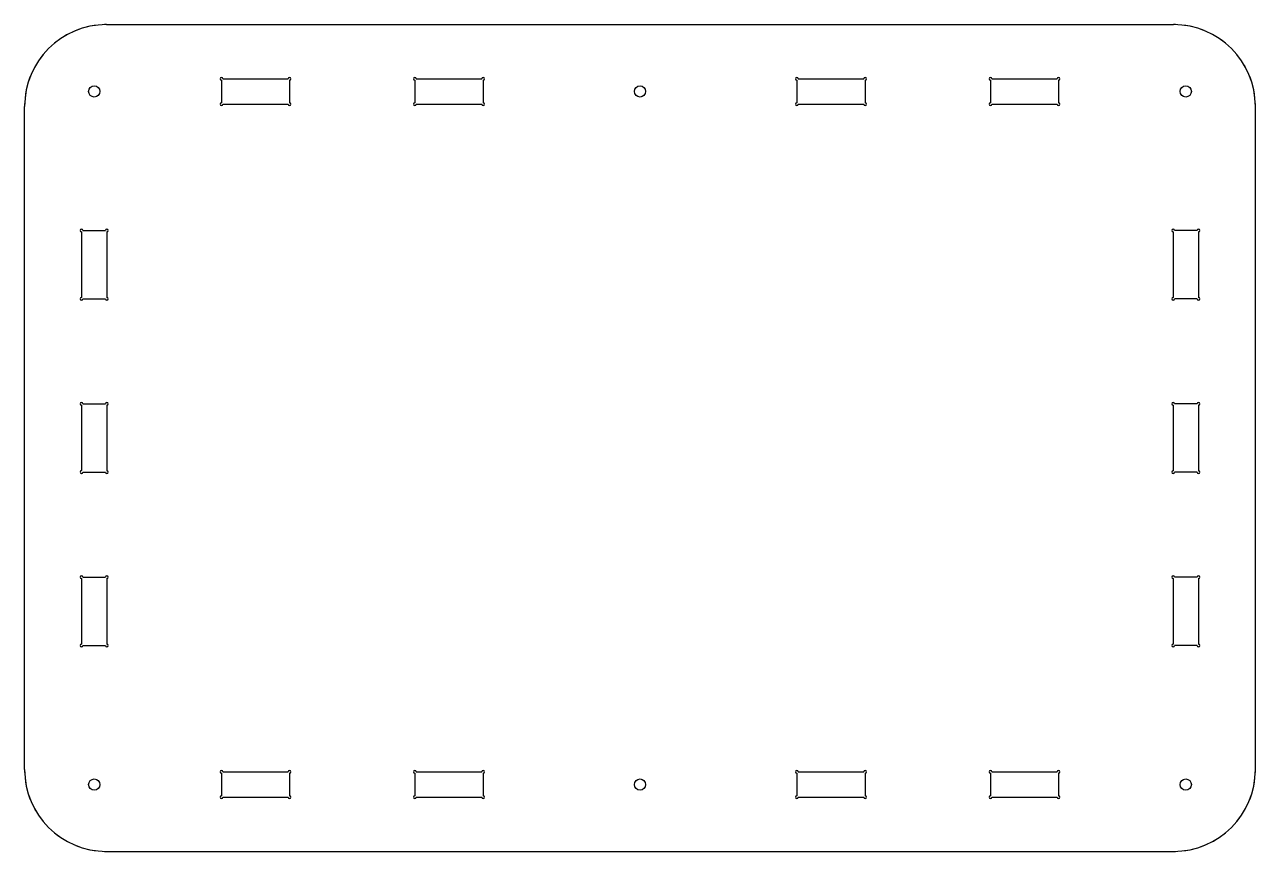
# Model space of a CAD drawing. Header units: millimetres. Extents: x -226 to 226, y -24 to 278.
import ezdxf

# ---------------------------------------------------------------- set-up
doc = ezdxf.new("R2010")
doc.units = ezdxf.units.MM
doc.linetypes.add('CENTERX2', pattern=[20.32, 12.7, -2.54, 2.54, -2.54])

msp = doc.modelspace()

# ---------------------------------------------------------------- linework, layer by layer
at = {"color": 7, "linetype": 'CENTERX2'}
for p, q in [((-195.5, 278.5), (195.5, 278.5)), ((-225.5, 5.5), (-225.5, 248.5)), ((225.5, 5.5), (225.5, 248.5)), ((-195.5, -24.5), (195.5, -24.5))]:
    msp.add_line(p, q, dxfattribs=at)
at = {"color": 7, "linetype": 'Continuous'}
for p, q in [((-195.5, 278.5), (195.5, 278.5)), ((-153.4, 258.15), (-153.4, 249.85)), ((-152.9, 258.65), (-128.9, 258.65)), ((-128.4, 258.15), (-128.4, 249.85)), ((-82.5, 258.15), (-82.5, 249.85)), ((-82, 258.65), (-58, 258.65)), ((-57.5, 258.15), (-57.5, 249.85)), ((57.5, 258.15), (57.5, 249.85)), ((58, 258.65), (82, 258.65)), ((82.5, 258.15), (82.5, 249.85)), ((128.4, 258.15), (128.4, 249.85)), ((128.9, 258.65), (152.9, 258.65)), ((153.4, 258.15), (153.4, 249.85)), ((-225.5, 5.5), (-225.5, 248.5)), ((-152.9, 249.35), (-128.9, 249.35)), ((-82, 249.35), (-58, 249.35)), ((58, 249.35), (82, 249.35)), ((128.9, 249.35), (152.9, 249.35)), ((225.5, 5.5), (225.5, 248.5)), ((-204.15, 203), (-195.85, 203)), ((204.15, 203), (195.85, 203)), ((-204.65, 202.5), (-204.65, 178.5)), ((-195.35, 202.5), (-195.35, 178.5)), ((195.35, 202.5), (195.35, 178.5)), ((204.65, 202.5), (204.65, 178.5)), ((-204.15, 178), (-195.85, 178)), ((204.15, 178), (195.85, 178)), ((-204.65, 139), (-204.65, 115.03)), ((-204.15, 139.5), (-195.85, 139.5)), ((-195.35, 139), (-195.35, 115)), ((195.35, 139), (195.35, 115)), ((204.15, 139.5), (195.85, 139.5)), ((204.65, 139), (204.65, 115)), ((-204.14, 114.5), (-195.85, 114.5)), ((204.15, 114.5), (195.85, 114.5)), ((-204.65, 75.5), (-204.65, 51.5)), ((-204.15, 76), (-195.85, 76)), ((-195.35, 75.5), (-195.35, 51.5)), ((195.35, 75.5), (195.35, 51.5)), ((204.15, 76), (195.85, 76)), ((204.65, 75.5), (204.65, 51.5)), ((-204.15, 51), (-195.85, 51)), ((204.15, 51), (195.85, 51)), ((-152.9, 4.65), (-128.9, 4.65)), ((-82, 4.65), (-58, 4.65)), ((58, 4.65), (82, 4.65)), ((128.9, 4.65), (152.9, 4.65)), ((-153.4, 4.15), (-153.4, -4.15)), ((-128.4, 4.15), (-128.4, -4.15)), ((-82.5, 4.15), (-82.5, -4.15)), ((-57.5, 4.15), (-57.5, -4.15)), ((57.5, 4.15), (57.5, -4.15)), ((82.5, 4.15), (82.5, -4.15)), ((128.4, 4.15), (128.4, -4.15)), ((153.4, 4.15), (153.4, -4.15)), ((-152.9, -4.65), (-128.9, -4.65)), ((-82, -4.65), (-58, -4.65)), ((58, -4.65), (82, -4.65)), ((128.9, -4.65), (152.9, -4.65)), ((-195.5, -24.5), (195.5, -24.5))]:
    msp.add_line(p, q, dxfattribs=at)
for centre in [(-200, 254), (0, 254), (200, 254), (-200, 0), (0, 0), (200, 0)]:
    msp.add_circle(centre, 2.05, dxfattribs=at)
at = {"color": 7, "linetype": 'CENTERX2'}
for centre, start, end in [((-195.5, 248.5), 90, 180), ((195.5, 248.5), 0, 90), ((-195.5, 5.5), 180, 270), ((195.5, 5.5), 270, 0)]:
    msp.add_arc(centre, 30, start, end, dxfattribs=at)
at = {"color": 7, "linetype": 'Continuous'}
for centre, radius, start, end in [((-195.5, 248.5), 30, 90, 180), ((195.5, 248.5), 30, 0, 90), ((-153.4, 258.65), 0.5, 0, 270), ((-128.4, 258.65), 0.5, 270, 180), ((-82.5, 258.65), 0.5, 0, 270), ((-57.5, 258.65), 0.5, 270, 180), ((57.5, 258.65), 0.5, 0, 270), ((82.5, 258.65), 0.5, 270, 180), ((128.4, 258.65), 0.5, 0, 270), ((153.4, 258.65), 0.5, 270, 180), ((-153.4, 249.35), 0.5, 90, 360), ((-128.4, 249.35), 0.5, 180, 90), ((-82.5, 249.35), 0.5, 90, 0), ((-57.5, 249.35), 0.5, 180, 90), ((57.5, 249.35), 0.5, 90, 0), ((82.5, 249.35), 0.5, 180, 90), ((128.4, 249.35), 0.5, 90, 0), ((153.4, 249.35), 0.5, 180, 90), ((-204.65, 203), 0.5, 0, 270), ((-195.35, 203), 0.5, 270, 180), ((195.35, 203), 0.5, 0, 270), ((204.65, 203), 0.5, 270, 180), ((-204.65, 178), 0.5, 90, 0), ((-195.35, 178), 0.5, 180, 90), ((195.35, 178), 0.5, 90, 0), ((204.65, 178), 0.5, 180, 90), ((-204.65, 139.5), 0.5, 0, 270), ((-195.35, 139.5), 0.5, 270, 180), ((195.35, 139.5), 0.5, 0, 270), ((204.65, 139.5), 0.5, 270, 180), ((-204.64, 114.53), 0.5, 91.4924, 356.3872), ((-195.35, 114.5), 0.5, 180, 90), ((195.35, 114.5), 0.5, 90, 360), ((204.65, 114.5), 0.5, 180, 90), ((-204.65, 76), 0.5, 0, 270), ((-195.35, 76), 0.5, 270, 180), ((195.35, 76), 0.5, 0, 270), ((204.65, 76), 0.5, 270, 180), ((-204.65, 51), 0.5, 90, 0), ((-195.35, 51), 0.5, 180, 90), ((195.35, 51), 0.5, 90, 360), ((204.65, 51), 0.5, 180, 90), ((-195.5, 5.5), 30, 180, 270), ((-153.4, 4.65), 0.5, 0, 270), ((-128.4, 4.65), 0.5, 270, 180), ((-82.5, 4.65), 0.5, 0, 270), ((-57.5, 4.65), 0.5, 270, 180), ((57.5, 4.65), 0.5, 0, 270), ((82.5, 4.65), 0.5, 270, 180), ((128.4, 4.65), 0.5, 0, 270), ((153.4, 4.65), 0.5, 270, 180), ((195.5, 5.5), 30, 270, 0), ((-153.4, -4.65), 0.5, 90, 0), ((-128.4, -4.65), 0.5, 180, 90), ((-82.5, -4.65), 0.5, 90, 0), ((-57.5, -4.65), 0.5, 180, 90), ((57.5, -4.65), 0.5, 90, 0), ((82.5, -4.65), 0.5, 180, 90), ((128.4, -4.65), 0.5, 90, 0), ((153.4, -4.65), 0.5, 180, 90)]:
    msp.add_arc(centre, radius, start, end, dxfattribs=at)

doc.saveas('drawing.dxf')
